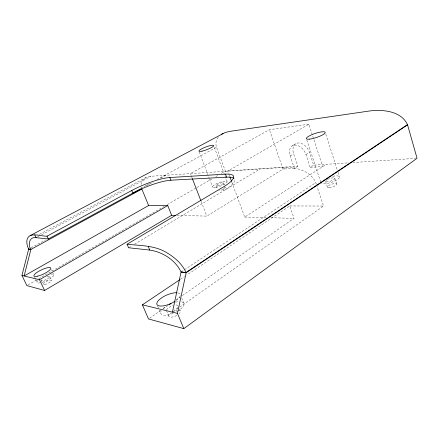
<?xml version="1.0" encoding="UTF-8"?>
<svg xmlns="http://www.w3.org/2000/svg" width="439" height="439" viewBox="0 0 439 439"><rect width="100%" height="100%" fill="white"/><g stroke="black" fill="none" stroke-linecap="round" stroke-linejoin="round"><path stroke-width="0.33" stroke-dasharray="2.19 1.65" d="M141.051 184.495C141.265 179.485 146.33 176.374 150.95 176.258L283.923 167.396C296.819 166.721 313.441 171.841 316.837 185.911M218.232 137.209C215.933 139.964 215.231 143.893 216.52 147.252L225.355 171.111L297.807 166.205L293.62 153.809A10.975 7.529 58.3 0 1 298.158 142.938A10.975 7.529 58.3 0 1 309.479 152.388L313.693 165.135L348.753 162.825M173.553 311.366L179.15 307.437M179.71 307.042L323.521 206.045L317.051 186.559M149.628 318.171L160.91 310.373M163.165 308.815L168.806 304.913M176.143 299.842L180.089 297.115M182.344 295.551L294.048 218.342L289.74 205.94L186.767 275.044M180.506 279.242L184.49 276.57M181.077 271.971L183.93 270.078M184.501 269.7L315.756 182.662M231.765 181.976L244.715 217.058L326.215 164.329M297.807 166.205L294.339 168.373L290.113 155.933A11.024 7.501 58.3 0 1 294.607 145.051A11.024 7.501 58.3 0 1 305.95 154.566L310.203 167.363L313.693 165.135M177.054 215.417L206.829 216.114L286.453 166.979M305.95 154.566L309.479 152.388M290.113 155.933L293.62 153.809M128.567 247.755L131.491 245.999M134.416 244.249L260.003 168.988M292.572 145.622L296.122 143.515M310.203 167.363L322.698 166.568L308.858 124.221L227.759 171.133L229.641 176.231M28.03 284.911L38.105 279.105M38.698 278.76L128.77 226.815M129.362 226.475L164.323 206.308M167.286 204.601L196.321 187.854M196.913 187.513L211.73 178.969M215.873 176.577L217.651 175.551M221.207 173.504L225.355 171.111M308.858 124.221L269.414 129.681L190.416 173.619L191.152 175.523M31.076 247.783L45.524 239.946M140.656 188.38L150.292 183.156M156.915 179.567L216.52 147.252M146.039 185.977L153.222 182.081M160.405 178.179L165.794 175.26M37.337 237.022L39.153 236.05M41.568 234.761L150.95 176.258M39.406 234.327L145.88 177.548M352.852 162.551L415.684 158.358M294.339 168.373L283.001 169.108L269.414 129.681M289.74 205.94L323.521 206.045M244.715 217.058L265.957 217.612M270.753 217.739L294.048 218.342M34.544 277.218L35.394 279.001M35.68 279.594L37.095 282.568M41.288 280.51L43.137 284.412M49.618 276.433L51.445 280.323M51.544 269.678L52.098 270.858M53.201 273.223L53.756 274.408M157.601 305.972L158.369 307.777M159.395 310.181L160.674 313.188M166.507 310.757L168.779 316.14M179.403 308.897L180.402 311.289M181.735 298.059L183.974 303.481M191.399 176.154L192.134 178.058M201.194 201.528L206.829 216.114M199.235 151.883L209.266 178.382M209.507 179.013L212.613 187.212M216.207 185.757L217.53 189.253M223.396 182.843L225.141 187.513M223.111 188.452L223.917 190.608A34.209 8.242 -21 0 0 234.695 179.364M214.342 147.323L226.99 181.395M141.358 187.53L141.879 189.083M306.801 139.926L320.936 182.783M325.551 181.291L327.434 187.03M334.82 178.294L336.686 184.056M325.815 134.202L337.821 171.627M338.03 172.275L339.479 176.791M177.932 292.879A12.693 4.714 -23.6 0 1 180.248 295.771M180.067 296.27A12.693 4.714 -23.6 0 1 176.149 300.495M46.902 276.608A4.642 1.202 -25.3 0 1 49.431 277.207A4.642 1.202 -25.3 0 1 43.993 280.356A4.642 1.202 -25.3 0 1 41.496 279.742M178.174 310.324A6.3 2.486 -23.8 0 1 179.233 313.693M176.807 315.421A6.3 2.486 -23.8 0 1 169.498 316.892A6.3 2.486 -23.8 0 1 171.1 312.853M172.423 312.036A6.3 2.486 -23.8 0 1 176.862 310.45M175.94 304.973A6.316 2.436 -23.7 0 1 178.157 306.592M177.751 307.404A6.316 2.436 -23.7 0 1 174.535 309.994M166.546 310.06A6.316 2.436 -23.7 0 1 173.169 305.456M50.836 274.134A9.29 2.404 -25.3 0 1 52.779 276.636A9.29 2.404 -25.3 0 1 42.528 282.261M40.547 282.793A9.29 2.404 -25.3 0 1 38.177 280.323M181.636 301.84A12.638 4.878 -23.7 0 1 179.474 310.011M178.448 310.697A12.638 4.878 -23.7 0 1 175.589 312.299M173.131 313.386A12.638 4.878 -23.7 0 1 161.272 310.719M163.237 308.43A12.638 4.878 -23.7 0 1 166.436 306.038M175.754 302.164A12.638 4.878 -23.7 0 1 178.882 301.692M332.795 176.308A9.746 2.755 -17.7 0 1 337.048 179.798A9.746 2.755 -17.7 0 1 321.474 183.359M327.461 179.43A4.873 1.377 -17.7 0 1 334.77 178.201A4.873 1.377 -17.7 0 1 329.052 181.532A4.873 1.377 -17.7 0 1 326.578 179.941M224.291 187.332A3.891 0.96 -20.6 0 1 223.972 188.896A3.891 0.96 -20.6 0 1 218.798 190.608M44.91 284.527A4.637 1.229 -25.4 0 0 51.5 280.647A4.637 1.229 -25.4 0 0 45.475 281.948A4.637 1.229 -25.4 0 0 44.91 284.527M329.168 187.541A4.862 1.416 -17.5 0 0 336.664 184.451A4.862 1.416 -17.5 0 0 330.353 184.665A4.862 1.416 -17.5 0 0 329.168 187.541M217.788 185.845A3.896 0.933 -20.6 0 0 223.467 183.079A3.896 0.933 -20.6 0 0 218.172 183.99A3.896 0.933 -20.6 0 0 217.788 185.845M215.807 187.393A7.798 1.871 -20.6 0 0 227.133 181.861A7.798 1.871 -20.6 0 0 216.509 183.705A7.798 1.871 -20.6 0 0 215.807 187.393"/><path stroke-width="0.66" d="M175.704 215.384L171.644 215.291L44.602 290.464L26.845 285.597L21.95 275.44L28.667 249.089C26.625 244.989 25.226 238.3 30.11 235.633L225.07 132.556L229.613 131.409L370.082 110.908C383.269 109.377 401.465 111.089 407.551 124.846L417.05 158.265L183.826 328.635L177.449 313.375L186.141 272.734C182.361 264.08 174.952 257.578 166.979 252.831C155.066 245.335 140.524 245.719 127.063 244.238L128.567 247.755L149.694 250.065C162.649 251.991 175.342 259.954 181.077 271.971L172.434 312.151M140.65 188.902L48.35 238.997L36.13 237.669C29.27 236.297 27.706 244.946 30.878 249.418L24.123 275.972L148.623 205.523L167.742 205.578L171.644 215.291M183.826 328.635L148.497 318.95L142.39 304.825L179.941 279.627M407.469 124.649L186.015 272.476L181.077 271.971L186.141 272.734L407.551 124.846M127.063 244.238L222.71 187.376A34.258 8.078 -21 0 0 225.448 174.146L169.86 177.521A30.384 6.305 -22 0 0 131.771 190.488L47.05 236.177C41.475 236.363 35.543 233.575 30.11 235.633M221.168 134.548L223.012 133.456M21.95 275.44L39.499 279.72L167.742 205.578M28.667 249.089L30.878 249.418L141.879 189.083L148.623 205.523M131.771 190.488L132.863 193.122A30.346 6.431 -22 0 1 170.925 180.199L226.568 177.169A34.209 8.242 -21 0 1 234.053 178.459M28.601 248.924L30.878 249.418M142.39 304.825L177.449 313.375M34.785 234.947L36.13 237.669M39.499 279.72L44.602 290.464M47.05 236.177L48.35 238.997M169.86 177.521L170.925 180.199M192.375 178.695L200.947 200.892M148.294 246.378L149.694 250.065M229.877 176.873L231.529 181.334M225.448 174.146L226.568 177.169M175.156 301.181A12.693 4.714 -23.6 0 1 159.231 305.912A12.693 4.714 -23.6 0 1 160.811 298.416A12.693 4.714 -23.6 0 1 176.933 292.753M169.207 304.507A12.638 4.878 -23.7 0 1 170.98 303.706M37.556 276.175A9.318 2.316 -25.1 0 0 50.831 268.514A9.318 2.316 -25.1 0 0 38.714 271.28A9.318 2.316 -25.1 0 0 37.556 276.175M309.791 139.119A9.938 2.129 -18.5 0 0 325.112 132.88A9.938 2.129 -18.5 0 0 312.48 134.433A9.938 2.129 -18.5 0 0 309.791 139.119M202.132 151.126A7.918 1.438 -20.7 0 0 213.733 145.759A7.918 1.438 -20.7 0 0 203.114 148.124A7.918 1.438 -20.7 0 0 202.132 151.126"/></g></svg>
